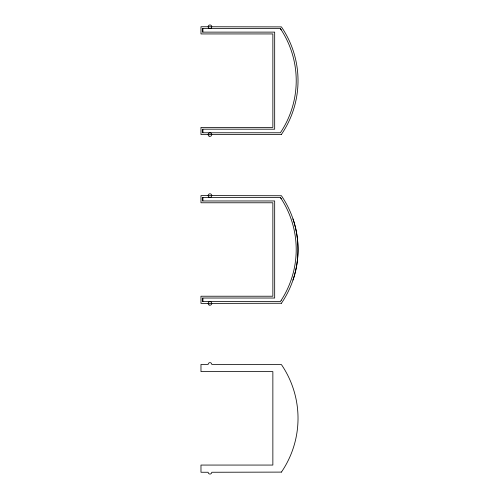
<?xml version="1.0" encoding="UTF-8"?>
<svg xmlns="http://www.w3.org/2000/svg" width="499" height="499" viewBox="0 0 499 499"><rect width="100%" height="100%" fill="white"/><g stroke="black" fill="none" stroke-linecap="round" stroke-linejoin="round"><path stroke-width="0.75" d="M292.994 280.051C299.681 260.409 299.681 238.591 292.994 218.949M281.224 300.304L280.351 301.614L202.775 301.614L202.775 298.022L274.675 298.034L274.675 200.966L202.775 200.978L202.775 197.386L280.351 197.386L281.224 198.696M202.775 28.543L280.351 28.543L281.224 29.859A93.538 93.538 0 0 1 281.224 131.462L280.351 132.771L202.775 132.771L202.775 129.179L274.675 129.197L274.675 32.123L202.775 32.136L202.775 28.543L202.794 32.123M280.344 28.562L281.211 29.865M280.344 197.398L281.211 198.708A93.519 93.519 0 0 1 281.211 300.292M202.794 129.197L202.794 132.759M202.794 197.398L202.794 200.966M202.794 298.034L202.794 301.602M281.417 134.418L200.978 134.574L200.978 127.382L272.859 127.382L272.859 33.938L200.978 33.938L200.978 26.746L281.417 26.896A95.334 95.334 0 0 1 281.417 134.418M281.417 303.261L200.978 303.411L200.978 296.225L272.859 296.225L272.859 202.775L200.978 202.775L200.978 195.589L281.417 195.739A95.334 95.334 0 0 1 281.417 303.261M281.417 472.104L211.763 472.254A1.796 1.796 0 0 1 209.967 474.05A1.796 1.796 0 0 1 208.17 472.254L200.978 472.254L200.978 465.062L272.859 465.062L272.859 371.618L200.978 371.618L200.978 364.426L208.17 364.426A1.796 1.796 0 0 1 209.967 362.63A1.796 1.796 0 0 1 211.763 364.426L281.417 364.582A95.334 95.334 0 0 1 281.417 472.104M209.069 197.142A1.796 1.796 0 0 0 211.763 195.589A1.796 1.796 0 0 0 209.069 194.03A1.796 1.796 0 0 0 209.069 197.142M209.069 304.97A1.796 1.796 0 0 0 211.763 303.411A1.796 1.796 0 0 0 209.069 301.858A1.796 1.796 0 0 0 209.069 304.97M209.069 28.306A1.796 1.796 0 0 0 211.763 26.746A1.796 1.796 0 0 0 209.069 25.193A1.796 1.796 0 0 0 209.069 28.306M209.069 136.127A1.796 1.796 0 0 0 211.763 134.574A1.796 1.796 0 0 0 209.069 133.015A1.796 1.796 0 0 0 209.069 136.127"/></g></svg>
